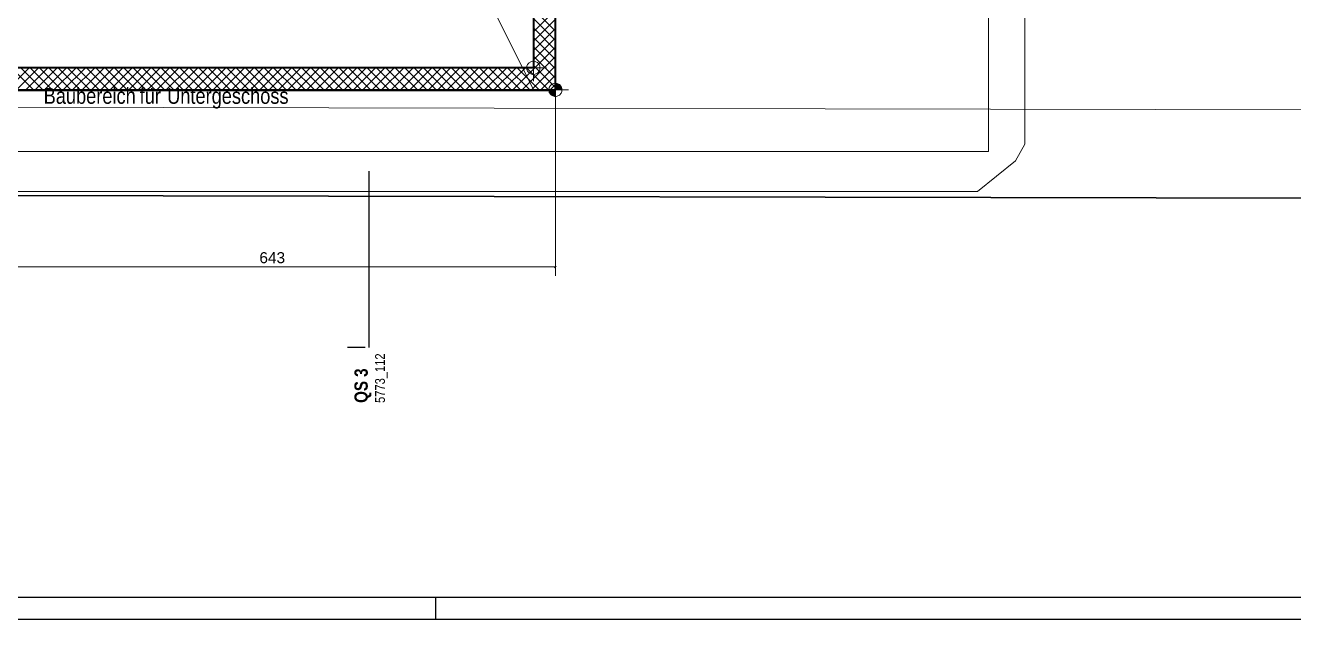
# Model space of a CAD drawing. Extents: x -1 to 1342, y -35 to 723.
# Drawn here: x 537 to 824.4, y 0 to 134.6 of the extents above; entities that cross this region are included whole.
import ezdxf
from ezdxf.lldxf.tags import DXFTag

# ---------------------------------------------------------------- set-up
doc = ezdxf.new("R2010")
doc.units = 0
doc.layers.get('0').update_dxf_attribs({"lineweight": 18})
for name, color, linetype, lineweight in [('-1._UG_2_005 Situation', 7, 'Continuous', 18), ('-1._UG_3_000-3 Kataster Parzellengrenzen', 7, 'Continuous', 25), ('-1._UG_3_010 Aussenwände Bauteilschraffuren Neu', 7, 'Continuous', 25), ('-1._UG_3_010 Aussenwände Neu', 7, 'Continuous', 25), ('-1._UG_3_035 Decken Neu', 7, 'Continuous', 25), ('-1._UG_3_111 Bemassung Ausführung Koten Neu', 7, 'Continuous', 25), ('-1._UG_3_200 Schnittlinien', 7, 'Continuous', 25)]:
    doc.layers.add(name, color=color, linetype=linetype, lineweight=lineweight)
for name, color, linetype, lineweight, true_color in [('GP_Kopf', 7, 'Continuous', 25, 0xffff80), ('X_Geometrie', 3, 'Continuous', 18, 0x00ff00), ('X_Mass', 7, 'Continuous', 18, 0x0080ff)]:
    doc.layers.add(name, color=color, linetype=linetype, lineweight=lineweight, true_color=true_color)
doc.styles.get("Standard").update_dxf_attribs({"font": 'arial.ttf'})
tags = doc.linetypes.add('Strich 1_0.5mm', pattern=[0.0055, 0.005, -0.0005]).pattern_tags.tags
tags[6:7] = [DXFTag(74, 4), DXFTag(75, 0), DXFTag(340, '0'), DXFTag(46, 1.0), DXFTag(50, 0.0), DXFTag(44, 0.0), DXFTag(45, 0.0)]
tags[4:5] = [DXFTag(74, 4), DXFTag(75, 0), DXFTag(340, '0'), DXFTag(46, 1.0), DXFTag(50, 0.0), DXFTag(44, 0.0), DXFTag(45, 0.0)]
tags = doc.linetypes.add('Strich 3_1mm Kanten', pattern=[0.004, 0.003, -0.001]).pattern_tags.tags
tags[6:7] = [DXFTag(74, 4), DXFTag(75, 0), DXFTag(340, '0'), DXFTag(46, 1.0), DXFTag(50, 0.0), DXFTag(44, 0.0), DXFTag(45, 0.0)]
tags[4:5] = [DXFTag(74, 4), DXFTag(75, 0), DXFTag(340, '0'), DXFTag(46, 1.0), DXFTag(50, 0.0), DXFTag(44, 0.0), DXFTag(45, 0.0)]
tags = doc.linetypes.add('STRICHLINIE2', pattern=[9.525, 6.35, -3.175]).pattern_tags.tags
tags[6:7] = [DXFTag(74, 4), DXFTag(75, 0), DXFTag(340, '0'), DXFTag(46, 0.0), DXFTag(50, 0.0), DXFTag(44, 0.0), DXFTag(45, 0.0)]
tags[4:5] = [DXFTag(74, 4), DXFTag(75, 0), DXFTag(340, '0'), DXFTag(46, 0.0), DXFTag(50, 0.0), DXFTag(44, 0.0), DXFTag(45, 0.0)]
tags = doc.linetypes.add('Strichpunkt 3_1_1mm Achsen', pattern=[0.005, 0.003, -0.001, 0, -0.001]).pattern_tags.tags
tags[10:11] = [DXFTag(74, 4), DXFTag(75, 0), DXFTag(340, '0'), DXFTag(46, 1.0), DXFTag(50, 0.0), DXFTag(44, 0.0), DXFTag(45, 0.0)]
tags[8:9] = [DXFTag(74, 4), DXFTag(75, 0), DXFTag(340, '0'), DXFTag(46, 1.0), DXFTag(50, 0.0), DXFTag(44, 0.0), DXFTag(45, 0.0)]
tags[6:7] = [DXFTag(74, 4), DXFTag(75, 0), DXFTag(340, '0'), DXFTag(46, 1.0), DXFTag(50, 0.0), DXFTag(44, 0.0), DXFTag(45, 0.0)]
tags[4:5] = [DXFTag(74, 4), DXFTag(75, 0), DXFTag(340, '0'), DXFTag(46, 1.0), DXFTag(50, 0.0), DXFTag(44, 0.0), DXFTag(45, 0.0)]
tags = doc.linetypes.add('Strichpunkt 6_2_2mm Schnitt', pattern=[0.5, 0.3, -0.1, 0, -0.1]).pattern_tags.tags
tags[10:11] = [DXFTag(74, 4), DXFTag(75, 0), DXFTag(340, '0'), DXFTag(46, 1.0), DXFTag(50, 0.0), DXFTag(44, 0.0), DXFTag(45, 0.0)]
tags[8:9] = [DXFTag(74, 4), DXFTag(75, 0), DXFTag(340, '0'), DXFTag(46, 1.0), DXFTag(50, 0.0), DXFTag(44, 0.0), DXFTag(45, 0.0)]
tags[6:7] = [DXFTag(74, 4), DXFTag(75, 0), DXFTag(340, '0'), DXFTag(46, 1.0), DXFTag(50, 0.0), DXFTag(44, 0.0), DXFTag(45, 0.0)]
tags[4:5] = [DXFTag(74, 4), DXFTag(75, 0), DXFTag(340, '0'), DXFTag(46, 1.0), DXFTag(50, 0.0), DXFTag(44, 0.0), DXFTag(45, 0.0)]

# ---------------------------------------------------------------- blocks, each defined once
blk = doc.blocks.new('Polygon-A0SKLQGTLL')
at = {"color": 0, "linetype": 'ByBlock', "lineweight": -2, "ltscale": 0.25}
blk.add_line((1260, 0), (0, 0), dxfattribs=at)
blk = doc.blocks.new('Polygon-A0SKLQGZLL', base_point=(5, 5))
at = {"color": 0, "linetype": 'ByBlock', "lineweight": -2, "ltscale": 0.25}
blk.add_line((1255, 5), (5, 5), dxfattribs=at)
blk = doc.blocks.new('Polylinie-A0SKLQINLL', base_point=(159.84, 119.83))
at = {"color": 0, "linetype": 'ByBlock', "lineweight": -2, "ltscale": 0.36}
for p, q in [((657.14, 119.83), (657.14, 480.83)), ((159.84, 119.83), (657.14, 119.83))]:
    blk.add_line(p, q, dxfattribs=at)
blk = doc.blocks.new('Blockreferenz-A0SKLQITLL', base_point=(106.71, 115.33))
at = {"color": 0, "linetype": 'ByBlock', "lineweight": -2, "ltscale": 130000}
blk.add_line((181.14, 116.78), (932.6, 115.33), dxfattribs=at)
blk = doc.blocks.new('Blockreferenz-A0SKLQIVLL', base_point=(541.19, 116.87))
at = {"color": 0, "linetype": 'ByBlock', "lineweight": -2, "ltscale": 0.13, "char_height": 3.6, "attachment_point": 1}
for s, insert in [('{\\fArial Narrow;Baubereich}', (541.19, 120.47)), ('{\\fArial Narrow;für}', (562.93, 120.47)), ('{\\fArial Narrow;Untergeschoss}', (569.17, 120.47))]:
    blk.add_mtext(s, dxfattribs=dict(at, insert=insert))
blk = doc.blocks.new('Polylinie-A0SKLQLFLL', base_point=(124.96, 97.02))
at = {"color": 0, "linetype": 'ByBlock', "lineweight": -2, "ltscale": 0.18}
for p, q in [((755.23, 149.6), (755.23, 106.1)), ((763.52, 107.73), (763.52, 149.6)), ((761.36, 103.96), (763.52, 107.73)), ((755.23, 106.1), (176.54, 106.1)), ((752.81, 97.02), (761.36, 103.96)), ((176.9, 97.02), (752.81, 97.02))]:
    blk.add_line(p, q, dxfattribs=at)
blk = doc.blocks.new('Maß-A0SKLQPRLL', base_point=(159.85, 77.93))
at = {"color": 0, "linetype": 'ByBlock', "lineweight": -2, "ltscale": 0.18}
for p, q in [((657.14, 77.93), (657.14, 144.03)), ((160.04, 79.93), (657.14, 79.93)), ((657.33, 80.12), (656.95, 79.74))]:
    blk.add_line(p, q, dxfattribs=at)
at = {"color": 0, "linetype": 'ByBlock', "lineweight": -2, "ltscale": 0.18, "insert": (590.07, 83.26), "char_height": 2.5, "attachment_point": 1}
blk.add_mtext('{\\fArial;643}', dxfattribs=at)
blk = doc.blocks.new('Referenz-A0SKLQRXLL', base_point=(5, 5))
at = {"layer": '-1._UG_3_000-3 Kataster Parzellengrenzen', "color": 0, "linetype": 'Continuous', "lineweight": -2, "ltscale": 62.5}
for p, q in [((952.74, 95.29), (180.63, 96.78)), ((180.63, 96.78), (952.74, 95.29))]:
    blk.add_line(p, q, dxfattribs=at)
at = {"layer": '-1._UG_3_010 Aussenwände Bauteilschraffuren Neu', "color": 0, "linetype": 'Continuous', "lineweight": 0, "ltscale": 0.0169}
for p, q in [((657.14, 133.3), (652.14, 138.3)), ((657.14, 133.3), (652.14, 138.3)), ((652.14, 133.19), (657.14, 138.19)), ((652.14, 133.19), (657.14, 138.19)), ((657.14, 131.18), (652.14, 136.18)), ((657.14, 131.18), (652.14, 136.18)), ((652.14, 131.07), (657.14, 136.07)), ((652.14, 131.07), (657.14, 136.07)), ((657.14, 129.06), (652.14, 134.06)), ((657.14, 129.06), (652.14, 134.06)), ((652.14, 128.95), (657.14, 133.95)), ((652.14, 128.95), (657.14, 133.95)), ((657.14, 126.93), (652.14, 131.93)), ((657.14, 126.93), (652.14, 131.93)), ((652.14, 126.83), (657.14, 131.83)), ((652.14, 126.83), (657.14, 131.83)), ((656.93, 125.03), (652.14, 129.81)), ((656.93, 125.03), (652.14, 129.81)), ((652.46, 125.03), (657.14, 129.71)), ((652.46, 125.03), (657.14, 129.71)), ((654.81, 125.03), (652.14, 127.69)), ((654.81, 125.03), (652.14, 127.69)), ((654.58, 125.03), (657.14, 127.59)), ((654.58, 125.03), (657.14, 127.59)), ((532.91, 120.03), (537.91, 125.03)), ((538.89, 120.03), (533.89, 125.03)), ((535.03, 120.03), (540.03, 125.03)), ((541.01, 120.03), (536.01, 125.03)), ((537.15, 120.03), (542.15, 125.03)), ((543.13, 120.03), (538.13, 125.03)), ((539.28, 120.03), (544.28, 125.03)), ((545.25, 120.03), (540.25, 125.03)), ((541.4, 120.03), (546.4, 125.03)), ((547.38, 120.03), (542.38, 125.03)), ((543.52, 120.03), (548.52, 125.03)), ((549.5, 120.03), (544.5, 125.03)), ((545.64, 120.03), (550.64, 125.03)), ((551.62, 120.03), (546.62, 125.03)), ((547.76, 120.03), (552.76, 125.03)), ((553.74, 120.03), (548.74, 125.03)), ((549.88, 120.03), (554.88, 125.03)), ((555.86, 120.03), (550.86, 125.03)), ((552, 120.03), (557, 125.03)), ((557.98, 120.03), (552.98, 125.03)), ((554.12, 120.03), (559.12, 125.03)), ((560.1, 120.03), (555.1, 125.03)), ((556.25, 120.03), (561.25, 125.03)), ((562.22, 120.03), (557.22, 125.03)), ((558.37, 120.03), (563.37, 125.03)), ((564.35, 120.03), (559.35, 125.03)), ((560.49, 120.03), (565.49, 125.03)), ((566.47, 120.03), (561.47, 125.03)), ((562.61, 120.03), (567.61, 125.03)), ((568.59, 120.03), (563.59, 125.03)), ((564.73, 120.03), (569.73, 125.03)), ((570.71, 120.03), (565.71, 125.03)), ((566.85, 120.03), (571.85, 125.03)), ((572.83, 120.03), (567.83, 125.03)), ((568.97, 120.03), (573.97, 125.03)), ((574.95, 120.03), (569.95, 125.03)), ((571.1, 120.03), (576.1, 125.03)), ((577.07, 120.03), (572.07, 125.03)), ((573.22, 120.03), (578.22, 125.03)), ((579.2, 120.03), (574.2, 125.03)), ((575.34, 120.03), (580.34, 125.03)), ((581.32, 120.03), (576.32, 125.03)), ((577.46, 120.03), (582.46, 125.03)), ((583.44, 120.03), (578.44, 125.03)), ((579.58, 120.03), (584.58, 125.03)), ((585.56, 120.03), (580.56, 125.03)), ((581.7, 120.03), (586.7, 125.03)), ((587.68, 120.03), (582.68, 125.03)), ((583.82, 120.03), (588.82, 125.03)), ((589.8, 120.03), (584.8, 125.03)), ((585.94, 120.03), (590.94, 125.03)), ((591.92, 120.03), (586.92, 125.03)), ((588.07, 120.03), (593.07, 125.03)), ((594.04, 120.03), (589.04, 125.03)), ((590.19, 120.03), (595.19, 125.03)), ((596.17, 120.03), (591.17, 125.03)), ((592.31, 120.03), (597.31, 125.03)), ((598.29, 120.03), (593.29, 125.03)), ((594.43, 120.03), (599.43, 125.03)), ((600.41, 120.03), (595.41, 125.03)), ((596.55, 120.03), (601.55, 125.03)), ((602.53, 120.03), (597.53, 125.03)), ((598.67, 120.03), (603.67, 125.03)), ((604.65, 120.03), (599.65, 125.03)), ((600.79, 120.03), (605.79, 125.03)), ((606.77, 120.03), (601.77, 125.03)), ((602.91, 120.03), (607.91, 125.03)), ((608.89, 120.03), (603.89, 125.03)), ((605.04, 120.03), (610.04, 125.03)), ((611.01, 120.03), (606.01, 125.03)), ((607.16, 120.03), (612.16, 125.03)), ((613.14, 120.03), (608.14, 125.03)), ((609.28, 120.03), (614.28, 125.03)), ((615.26, 120.03), (610.26, 125.03)), ((611.4, 120.03), (616.4, 125.03)), ((617.38, 120.03), (612.38, 125.03)), ((613.52, 120.03), (618.52, 125.03)), ((619.5, 120.03), (614.5, 125.03)), ((615.64, 120.03), (620.64, 125.03)), ((621.62, 120.03), (616.62, 125.03)), ((617.76, 120.03), (622.76, 125.03)), ((623.74, 120.03), (618.74, 125.03)), ((619.89, 120.03), (624.89, 125.03)), ((625.86, 120.03), (620.86, 125.03)), ((622.01, 120.03), (627.01, 125.03)), ((627.99, 120.03), (622.99, 125.03)), ((624.13, 120.03), (629.13, 125.03)), ((630.11, 120.03), (625.11, 125.03)), ((626.25, 120.03), (631.25, 125.03)), ((632.23, 120.03), (627.23, 125.03)), ((628.37, 120.03), (633.37, 125.03)), ((634.35, 120.03), (629.35, 125.03)), ((630.49, 120.03), (635.49, 125.03)), ((636.47, 120.03), (631.47, 125.03)), ((632.61, 120.03), (637.61, 125.03)), ((638.59, 120.03), (633.59, 125.03)), ((634.73, 120.03), (639.73, 125.03)), ((640.71, 120.03), (635.71, 125.03)), ((636.86, 120.03), (641.86, 125.03)), ((642.83, 120.03), (637.83, 125.03)), ((638.98, 120.03), (643.98, 125.03)), ((644.96, 120.03), (639.96, 125.03)), ((641.1, 120.03), (646.1, 125.03)), ((647.08, 120.03), (642.08, 125.03)), ((643.22, 120.03), (648.22, 125.03)), ((649.2, 120.03), (644.2, 125.03)), ((645.34, 120.03), (650.34, 125.03)), ((651.32, 120.03), (646.32, 125.03)), ((647.46, 120.03), (652.14, 124.71)), ((652.14, 121.33), (648.44, 125.03)), ((652.14, 123.45), (650.56, 125.03)), ((652.68, 125.03), (652.14, 125.57)), ((652.68, 125.03), (652.14, 125.57)), ((652.14, 124.71), (652.3, 124.87)), ((652.14, 122.59), (653.36, 123.81)), ((652.3, 124.87), (652.46, 125.03)), ((657.14, 120.57), (652.68, 125.03)), ((653.36, 123.81), (654.58, 125.03)), ((654.42, 122.75), (656.71, 125.03)), ((657.14, 122.69), (654.81, 125.03)), ((656.71, 125.03), (657.14, 125.46)), ((656.71, 125.03), (657.14, 125.46)), ((657.14, 124.81), (656.93, 125.03)), ((649.58, 120.03), (652.14, 122.59)), ((655.56, 120.03), (652.14, 123.45)), ((652.14, 120.46), (654.42, 122.75)), ((653.44, 120.03), (652.14, 121.33)), ((653.83, 120.03), (655.48, 121.69)), ((655.48, 121.69), (657.14, 123.34)), ((656.54, 120.62), (657.14, 121.22)), ((651.71, 120.03), (652.14, 120.46)), ((655.95, 120.03), (656.54, 120.62))]:
    blk.add_line(p, q, dxfattribs=at)
at = {"layer": '-1._UG_3_010 Aussenwände Neu', "color": 0, "lineweight": 35}
for p, q in [((652.14, 173.03), (652.14, 125.03)), ((657.14, 125.03), (657.14, 168.03)), ((652.14, 125.03), (511.64, 125.03)), ((657.14, 120.03), (657.14, 125.03)), ((166.04, 120.03), (657.14, 120.03))]:
    blk.add_line(p, q, dxfattribs=at)
at = {"layer": '-1._UG_3_010 Aussenwände Neu', "color": 0, "lineweight": -2}
for p, q in [((652.14, 168.03), (652.14, 125.03)), ((657.14, 125.03), (657.14, 168.03))]:
    blk.add_line(p, q, dxfattribs=at)
at = {"layer": '-1._UG_3_035 Decken Neu', "color": 0, "linetype": 'Strich 3_1mm Kanten', "lineweight": 13, "ltscale": 16.9}
blk.add_line((652.14, 120.03), (546.64, 333.03), dxfattribs=at)
at = {"layer": '-1._UG_3_035 Decken Neu', "color": 0, "linetype": 'Strich 3_1mm Kanten', "lineweight": 13, "ltscale": 2197}
for p, q in [((657.14, 168.03), (657.14, 120.03)), ((657.14, 120.03), (657.14, 168.03)), ((657.14, 120.03), (506.64, 120.03)), ((506.64, 120.03), (652.14, 120.03)), ((652.14, 120.03), (657.14, 120.03))]:
    blk.add_line(p, q, dxfattribs=at)
at = {"layer": '-1._UG_3_035 Decken Neu', "color": 0, "linetype": 'Continuous', "lineweight": 13, "ltscale": 16.9}
for p, q in [((657.14, 168.03), (657.14, 120.03)), ((657.14, 168.03), (657.14, 120.03)), ((657.14, 120.03), (511.64, 120.03)), ((657.14, 120.03), (511.64, 120.03))]:
    blk.add_line(p, q, dxfattribs=at)
at = {"layer": '-1._UG_3_035 Decken Neu', "color": 0, "linetype": 'Strichpunkt 3_1_1mm Achsen', "lineweight": 13, "ltscale": 2197}
for p, q in [((657.14, 120.03), (657.14, 168.03)), ((159.84, 120.03), (657.14, 120.03))]:
    blk.add_line(p, q, dxfattribs=at)
at = {"layer": '-1._UG_3_111 Bemassung Ausführung Koten Neu', "color": 0, "linetype": 'Continuous', "lineweight": 13, "ltscale": 16.9}
for p, q in [((651.75, 126.48), (651.57, 126.41)), ((651.95, 126.52), (651.75, 126.48)), ((652.14, 126.53), (651.95, 126.52)), ((652.34, 126.52), (652.14, 126.53)), ((652.53, 126.48), (652.34, 126.52)), ((652.72, 126.41), (652.53, 126.48)), ((650.65, 125.22), (650.64, 125.03)), ((650.64, 125.03), (650.65, 124.83)), ((650.69, 125.42), (650.65, 125.22)), ((650.65, 124.83), (650.69, 124.64)), ((650.76, 125.6), (650.69, 125.42)), ((650.69, 124.64), (650.76, 124.45)), ((650.84, 125.78), (650.76, 125.6)), ((650.76, 124.45), (650.84, 124.28)), ((650.95, 125.94), (650.84, 125.78)), ((650.84, 124.28), (650.95, 124.12)), ((651.08, 126.09), (650.95, 125.94)), ((650.95, 124.12), (651.08, 123.97)), ((651.23, 126.22), (651.08, 126.09)), ((651.08, 123.97), (651.23, 123.84)), ((651.39, 126.33), (651.23, 126.22)), ((651.23, 123.84), (651.39, 123.73)), ((651.57, 126.41), (651.39, 126.33)), ((651.39, 123.73), (651.57, 123.64)), ((651.57, 123.64), (651.75, 123.58)), ((651.75, 123.58), (651.95, 123.54)), ((652.34, 123.54), (652.53, 123.58)), ((652.53, 123.58), (652.72, 123.64)), ((652.89, 126.33), (652.72, 126.41)), ((652.72, 123.64), (652.89, 123.73)), ((653.05, 126.22), (652.89, 126.33)), ((652.89, 123.73), (653.05, 123.84)), ((653.2, 126.09), (653.05, 126.22)), ((653.05, 123.84), (653.2, 123.97)), ((653.33, 125.94), (653.2, 126.09)), ((653.2, 123.97), (653.33, 124.12)), ((653.44, 125.78), (653.33, 125.94)), ((653.33, 124.12), (653.44, 124.28)), ((653.53, 125.6), (653.44, 125.78)), ((653.44, 124.28), (653.53, 124.45)), ((653.59, 125.42), (653.53, 125.6)), ((653.53, 124.45), (653.59, 124.64)), ((653.63, 125.22), (653.59, 125.42)), ((653.59, 124.64), (653.63, 124.83)), ((653.64, 125.03), (653.63, 125.22)), ((653.63, 124.83), (653.64, 125.03)), ((651.95, 123.54), (652.14, 123.53)), ((652.14, 123.53), (652.34, 123.54)), ((655.84, 120.78), (655.76, 120.6)), ((655.95, 120.94), (655.84, 120.78)), ((656.08, 121.09), (655.95, 120.94)), ((656.23, 121.22), (656.08, 121.09)), ((656.39, 121.33), (656.23, 121.22)), ((656.57, 121.41), (656.39, 121.33)), ((656.75, 121.48), (656.57, 121.41)), ((656.95, 121.52), (656.75, 121.48)), ((657.14, 121.53), (656.95, 121.52)), ((657.34, 121.52), (657.14, 121.53)), ((657.53, 121.48), (657.34, 121.52)), ((657.72, 121.41), (657.53, 121.48)), ((657.89, 121.33), (657.72, 121.41)), ((658.05, 121.22), (657.89, 121.33)), ((658.2, 121.09), (658.05, 121.22)), ((658.33, 120.94), (658.2, 121.09)), ((658.44, 120.78), (658.33, 120.94)), ((658.53, 120.6), (658.44, 120.78)), ((655.65, 120.22), (655.64, 120.03)), ((655.64, 120.03), (655.65, 119.83)), ((655.69, 120.42), (655.65, 120.22)), ((655.65, 119.83), (655.69, 119.64)), ((655.76, 120.6), (655.69, 120.42)), ((655.69, 119.64), (655.76, 119.45)), ((655.76, 119.45), (655.84, 119.28)), ((655.84, 119.28), (655.95, 119.12)), ((655.95, 119.12), (656.08, 118.97)), ((656.08, 118.97), (656.23, 118.84)), ((656.23, 118.84), (656.39, 118.73)), ((656.39, 118.73), (656.57, 118.64)), ((656.57, 118.64), (656.75, 118.58)), ((656.75, 118.58), (656.95, 118.54)), ((656.95, 118.54), (657.14, 118.53)), ((657.14, 118.53), (657.34, 118.54)), ((657.34, 118.54), (657.53, 118.58)), ((657.53, 118.58), (657.72, 118.64)), ((657.72, 118.64), (657.89, 118.73)), ((657.89, 118.73), (658.05, 118.84)), ((658.05, 118.84), (658.2, 118.97)), ((658.2, 118.97), (658.33, 119.12)), ((658.33, 119.12), (658.44, 119.28)), ((658.44, 119.28), (658.53, 119.45)), ((658.59, 120.42), (658.53, 120.6)), ((658.53, 119.45), (658.59, 119.64)), ((658.63, 120.22), (658.59, 120.42)), ((658.59, 119.64), (658.63, 119.83)), ((658.64, 120.03), (658.63, 120.22)), ((658.63, 119.83), (658.64, 120.03))]:
    blk.add_line(p, q, dxfattribs=at)
at = {"layer": '-1._UG_3_111 Bemassung Ausführung Koten Neu', "color": 0, "lineweight": 13}
for p, q in [((652.14, 122.03), (652.14, 128.03)), ((649.14, 125.03), (655.14, 125.03)), ((657.14, 117.03), (657.14, 123.03)), ((654.14, 120.03), (660.14, 120.03))]:
    blk.add_line(p, q, dxfattribs=at)
at = {"layer": '-1._UG_3_111 Bemassung Ausführung Koten Neu', "color": 0, "linetype": 'Continuous', "lineweight": 0, "ltscale": 0.0169}
for points in [[(657.14, 120.03), (657.72, 120.03), (657.14, 121.53)], [(657.18, 121.41), (657.72, 121.41), (657.14, 121.53)], [(657.72, 120.03), (657.72, 121.41), (657.18, 121.41)], [(657.72, 120.03), (658.2, 120.03), (657.72, 121.41)], [(657.83, 121.09), (658.2, 121.09), (657.72, 121.41)], [(658.2, 120.03), (658.2, 121.09), (657.83, 121.09)], [(658.2, 120.03), (658.53, 120.03), (658.2, 121.09)], [(658.35, 120.6), (658.53, 120.6), (658.2, 121.09)], [(655.76, 119.45), (655.76, 120.03), (655.64, 120.03)], [(655.76, 119.45), (655.93, 119.45), (655.76, 120.03)], [(656.08, 118.97), (656.08, 120.03), (655.76, 120.03)], [(656.08, 118.97), (655.93, 119.45), (655.76, 119.45)], [(656.08, 118.97), (656.45, 118.97), (656.08, 120.03)], [(656.57, 118.64), (656.57, 120.03), (656.08, 120.03)], [(656.57, 118.64), (656.45, 118.97), (656.08, 118.97)], [(656.57, 118.64), (657.1, 118.64), (656.57, 120.03)], [(657.14, 118.53), (657.14, 120.03), (656.57, 120.03)], [(657.14, 118.53), (657.1, 118.64), (656.57, 118.64)], [(658.53, 120.03), (658.53, 120.6), (658.35, 120.6)], [(658.53, 120.03), (658.64, 120.03), (658.53, 120.6)]]:
    blk.add_solid(points, dxfattribs=at)
at = {"layer": '-1._UG_3_200 Schnittlinien', "color": 0, "linetype": 'Strichpunkt 6_2_2mm Schnitt', "lineweight": -2, "ltscale": 62.5}
blk.add_line((614.85, 101.63), (614.85, 61.63), dxfattribs=at)
at = {"layer": '-1._UG_3_200 Schnittlinien', "color": 0, "lineweight": -2}
blk.add_line((614.05, 61.63), (610.05, 61.63), dxfattribs=at)
at = {"layer": '-1._UG_3_200 Schnittlinien', "color": 0, "linetype": 'Continuous', "lineweight": 13, "ltscale": 0.0169, "attachment_point": 1, "rotation": 90}
for s, insert, char_height in [('{\\fArial Narrow;5773_112}', (616.3, 49.1), 2.2), ('{\\fArial Narrow|b1|i0;3}', (611.61, 55), 3), ('{\\fArial Narrow|b1|i0;QS}', (611.61, 49.1), 3)]:
    blk.add_mtext(s, dxfattribs=dict(at, insert=insert, char_height=char_height))

msp = doc.modelspace()

# ---------------------------------------------------------------- linework, layer by layer
at = {"layer": 'GP_Kopf', "ltscale": 0.25}
msp.add_line((630, 5), (630, 0), dxfattribs=at)

# ---------------------------------------------------------------- block references
at = {"layer": '-1._UG_2_005 Situation', "color": 9, "linetype": 'Strich 1_0.5mm', "lineweight": 13, "ltscale": 130, "true_color": 0xc0c0c0}
msp.add_blockref('Blockreferenz-A0SKLQITLL', (106.71, 115.33), dxfattribs=at)
at = {"layer": '-1._UG_2_005 Situation', "color": 213, "linetype": 'Continuous', "lineweight": 13, "ltscale": 0.13, "true_color": 0xc565e3}
msp.add_blockref('Blockreferenz-A0SKLQIVLL', (541.19, 116.87), dxfattribs=at)
at = {"color": 8, "lineweight": 25, "ltscale": 0.25, "true_color": 0x808080}
msp.add_blockref('Referenz-A0SKLQRXLL', (5, 5), dxfattribs=at)
at = {"color": 1, "linetype": 'STRICHLINIE2', "ltscale": 0.36, "true_color": 0xff0000}
msp.add_blockref('Polylinie-A0SKLQINLL', (159.84, 119.83), dxfattribs=at)
at = {"layer": 'GP_Kopf', "ltscale": 0.25}
for name, p in [('Polygon-A0SKLQGTLL', (0, 0)), ('Polygon-A0SKLQGZLL', (5, 5))]:
    msp.add_blockref(name, p, dxfattribs=at)
at = {"layer": 'X_Geometrie', "color": 9, "ltscale": 0.18, "true_color": 0xc0c0c0}
msp.add_blockref('Polylinie-A0SKLQLFLL', (124.96, 97.02), dxfattribs=at)
at = {"layer": 'X_Mass', "ltscale": 0.18}
msp.add_blockref('Maß-A0SKLQPRLL', (159.85, 77.93), dxfattribs=at)

doc.saveas('drawing.dxf')
